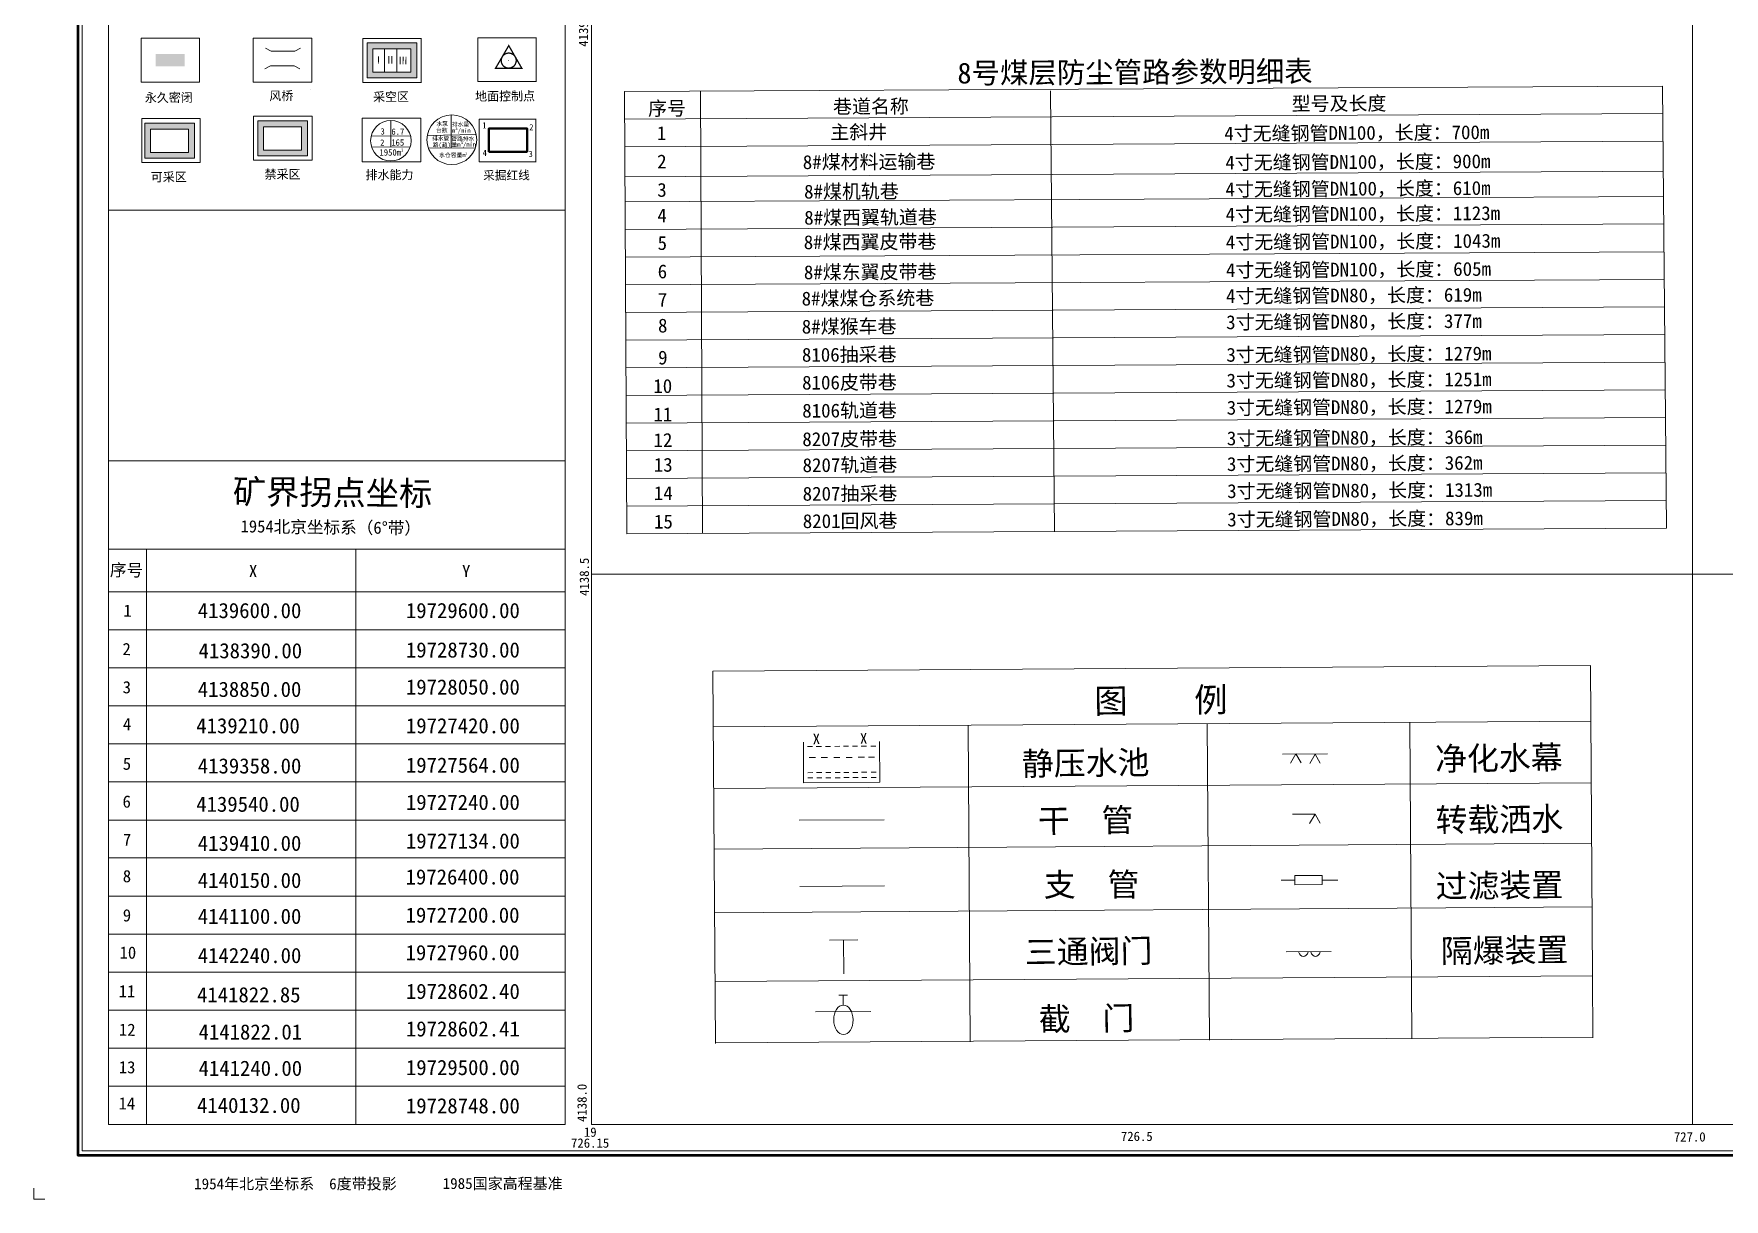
# Model space of a CAD drawing. Header units: inches. Extents: x 19725493 to 19730068, y 4137932 to 4142732.
# Drawn here: x 19725493 to 19727029, y 4137932 to 4138991 of the extents above; entities that cross this region are included whole.
import ezdxf

# ---------------------------------------------------------------- set-up
doc = ezdxf.new("R2010")
doc.units = ezdxf.units.IN
doc.header["$MEASUREMENT"] = 0
doc.layers.get('0').update_dxf_attribs({"lineweight": 0})
for name, color, linetype, lineweight in [('2026年下半年衔接计划', 7, 'Continuous', 0), ('图形修饰', 7, 'Continuous', 0), ('图形修饰XDD1500JGS', 7, 'Continuous', 0), ('经纬网', 7, 'Continuous', 0), ('防尘', 7, 'Continuous', 0)]:
    doc.layers.add(name, color=color, linetype=linetype, lineweight=lineweight)
doc.styles.add('仿宋', font='')
doc.styles.add('仿宋_b', font='')
doc.styles.add('宋体', font='')
doc.styles.add('宋体_b', font='')
doc.styles.add('黑体', font='')
doc.styles.get('仿宋').set_extended_font_data('仿宋')
doc.styles.get('仿宋_b').set_extended_font_data('仿宋', bold=True)
doc.styles.get('宋体').set_extended_font_data('宋体')
doc.styles.get('宋体_b').set_extended_font_data('宋体', bold=True)
doc.styles.get('黑体').set_extended_font_data('黑体')

# ---------------------------------------------------------------- blocks, each defined once
blk = doc.blocks.new('永久密闭_1')
blk.add_hatch(color=7).paths.add_polyline_path([(-5.5, 13.3), (5.6, 13.3), (5.6, -13.3), (-5.5, -13.3)], flags=17)
blk = doc.blocks.new('控制点')
blk.add_hatch(color=0).paths.add_polyline_path([(0.4, 0), (0.4, 0.1), (0.3, 0.2), (0.3, 0.3), (0.2, 0.3), (0.1, 0.4), (0, 0.4), (-0.1, 0.4), (-0.2, 0.3), (-0.3, 0.3), (-0.3, 0.2), (-0.4, 0.1), (-0.4, 0), (-0.4, -0.1), (-0.3, -0.2), (-0.3, -0.3), (-0.2, -0.3), (-0.1, -0.4), (0, -0.4), (0.1, -0.4), (0.2, -0.3), (0.3, -0.3), (0.3, -0.2), (0.4, -0.1)], flags=17)
at = {"color": 0, "const_width": 1.2}
for points in [[(-12, -7.1), (12, -7.1), (0, 13.6), (-12, -7.1)], [(6.9, 0), (6.6, 1.8), (5.9, 3.4), (4.9, 4.9), (3.4, 5.9), (1.8, 6.6), (0, 6.9), (-1.8, 6.6), (-3.4, 5.9), (-4.9, 4.9), (-5.9, 3.4), (-6.6, 1.8), (-6.9, 0), (-6.6, -1.8), (-5.9, -3.4), (-4.9, -4.9), (-3.4, -5.9), (-1.8, -6.6), (0, -6.9), (1.8, -6.6), (3.4, -5.9), (4.9, -4.9), (5.9, -3.4), (6.6, -1.8), (6.9, 0)]]:
    blk.add_lwpolyline(points, dxfattribs=at)

msp = doc.modelspace()

# ---------------------------------------------------------------- hatches: boundary and pattern name
at = {"layer": '图形修饰', "true_color": 0xe24c6c}
h = msp.add_hatch(color=13, dxfattribs=at)
h.paths.add_polyline_path([(19725841, 4138982.9), (19725795.8, 4138982.9), (19725795.8, 4138951), (19725841, 4138951)], flags=17)
h.paths.add_polyline_path([(19725801.1, 4138977.6), (19725835.7, 4138977.6), (19725835.7, 4138956.3), (19725801.1, 4138956.3)], flags=0)
at = {"layer": '图形修饰', "true_color": 0x4ed83c}
h = msp.add_hatch(color=93, dxfattribs=at)
h.paths.add_polyline_path([(19725639, 4138909.9), (19725593.8, 4138909.9), (19725593.8, 4138878), (19725639, 4138878)], flags=17)
h.paths.add_polyline_path([(19725599.1, 4138904.6), (19725633.6, 4138904.6), (19725633.6, 4138883.3), (19725599.1, 4138883.3)], flags=0)
at = {"layer": '图形修饰', "true_color": 0xf63737}
h = msp.add_hatch(color=20, dxfattribs=at)
h.paths.add_polyline_path([(19725741.6, 4138912), (19725696.4, 4138912), (19725696.4, 4138880.1), (19725741.6, 4138880.1)], flags=17)
h.paths.add_polyline_path([(19725701.7, 4138906.7), (19725736.2, 4138906.7), (19725736.2, 4138885.4), (19725701.7, 4138885.4)], flags=0)

# ---------------------------------------------------------------- linework, layer by layer
at = {"color": 7}
msp.add_line((19726029.6, 4138938.7), (19726031.7, 4138536.8), dxfattribs=at)
at = {"linetype": 'Continuous', "flags": 128}
msp.add_lwpolyline([(19725560.8, 4139653), (19725975.8, 4139653), (19725975.8, 4138831), (19725560.8, 4138831), (19725560.8, 4139653)], dxfattribs=at)
at = {"layer": '2026年下半年衔接计划', "lineweight": 5, "flags": 128}
msp.add_lwpolyline([(19725949.2, 4138874.9), (19725949.2, 4138913.7), (19725949.4, 4138913.7), (19725897.6, 4138913.7), (19725897.6, 4138874.9), (19725897.6, 4138874.9), (19725949.4, 4138874.9)], dxfattribs=at)
at = {"layer": '2026年下半年衔接计划', "color": 1, "lineweight": 40, "true_color": 0xff0000, "flags": 128}
msp.add_lwpolyline([(19725906.5, 4138884), (19725941.2, 4138884), (19725941.2, 4138905.1), (19725906.5, 4138905.1), (19725906.5, 4138884)], dxfattribs=at)
at = {"layer": '图形修饰', "lineweight": 5}
for p, q in [((19725560.8, 4142500), (19725560.8, 4138000)), ((19725975.8, 4138000), (19725975.8, 4142500)), ((19725560.8, 4138853), (19725560.8, 4139459.5)), ((19725560.8, 4139459.5), (19725560.8, 4138657.5)), ((19725795.8, 4138986.9), (19725795.8, 4138986.9)), ((19725841, 4138982.9), (19725795.8, 4138982.9)), ((19725795.8, 4138982.9), (19725795.8, 4138951)), ((19725801.1, 4138977.6), (19725801.1, 4138956.3)), ((19725835.7, 4138977.6), (19725801.1, 4138977.6)), ((19725811.5, 4138956.3), (19725811.5, 4138977.6)), ((19725822.7, 4138956.3), (19725822.7, 4138977.6)), ((19725835.7, 4138956.3), (19725835.7, 4138977.6)), ((19725841, 4138951), (19725841, 4138982.9)), ((19725835.7, 4138956.3), (19725801.1, 4138956.3)), ((19725744.7, 4138940.6), (19725744.7, 4138940.6)), ((19725791.8, 4138951), (19725791.8, 4138951)), ((19725841, 4138951), (19725795.8, 4138951)), ((19725795.8, 4138947), (19725795.8, 4138947)), ((19725593.8, 4138909.9), (19725593.8, 4138878)), ((19725639, 4138909.9), (19725593.8, 4138909.9)), ((19725639, 4138878), (19725639, 4138909.9)), ((19725741.6, 4138912), (19725696.4, 4138912)), ((19725696.4, 4138912), (19725696.4, 4138880.1)), ((19725741.6, 4138880.1), (19725741.6, 4138912)), ((19725791.4, 4138914.6), (19725791.4, 4138877.1)), ((19725841.4, 4138914.6), (19725791.4, 4138914.6)), ((19725599.1, 4138904.6), (19725599.1, 4138883.3)), ((19725633.6, 4138904.6), (19725599.1, 4138904.6)), ((19725633.6, 4138883.3), (19725633.6, 4138904.6)), ((19725701.7, 4138906.7), (19725701.7, 4138885.4)), ((19725736.2, 4138906.7), (19725701.7, 4138906.7)), ((19725736.2, 4138885.4), (19725736.2, 4138906.7)), ((19725639, 4138878), (19725593.8, 4138878)), ((19725633.6, 4138883.3), (19725599.1, 4138883.3)), ((19725741.6, 4138880.1), (19725696.4, 4138880.1)), ((19725736.2, 4138885.4), (19725701.7, 4138885.4)), ((19725975.8, 4138522.8), (19725560.9, 4138522.8)), ((19725595.4, 4138000), (19725595.4, 4138522.8)), ((19725785.6, 4138522.8), (19725785.6, 4138000)), ((19725975.8, 4138484.1), (19725560.9, 4138484.1)), ((19725975.8, 4138449.5), (19725560.9, 4138449.5)), ((19725975.8, 4138415), (19725560.9, 4138415)), ((19725975.8, 4138380.4), (19725560.9, 4138380.4)), ((19725975.8, 4138345.8), (19725560.9, 4138345.8)), ((19725975.8, 4138311.2), (19725560.9, 4138311.2)), ((19725975.8, 4138276.6), (19725560.9, 4138276.6)), ((19725975.8, 4138242.1), (19725560.9, 4138242.1)), ((19725975.8, 4138207.5), (19725560.9, 4138207.5)), ((19725975.8, 4138172.9), (19725560.9, 4138172.9)), ((19725975.8, 4138138.3), (19725560.9, 4138138.3)), ((19725975.8, 4138103.7), (19725560.9, 4138103.7)), ((19725975.8, 4138069.2), (19725560.9, 4138069.2)), ((19725975.8, 4138034.6), (19725560.9, 4138034.6)), ((19725560.8, 4138000), (19725975.8, 4138000)), ((19725975.8, 4138000), (19725560.9, 4138000)), ((19725999.8, 4138000), (19730000, 4138000))]:
    msp.add_line(p, q, dxfattribs=at)
at = {"layer": '图形修饰', "linetype": 'Continuous', "lineweight": 5}
msp.add_line((19725692.9, 4138468.6), (19725692.9, 4138468.6), dxfattribs=at)
at = {"layer": '图形修饰', "color": 7, "linetype": 'Continuous', "lineweight": 0}
for p in [(19725493, 4137942), (19725503, 4137932)]:
    msp.add_line(p, (19725493, 4137932), dxfattribs=at)
at = {"layer": '图形修饰', "color": 7, "lineweight": 50, "flags": 128}
msp.add_lwpolyline([(19730028, 4137972), (19730028, 4142528), (19725533, 4142528), (19725533, 4137972), (19725533, 4137972), (19730028, 4137972)], dxfattribs=at)
at = {"layer": '图形修饰', "color": 7, "lineweight": 20, "flags": 128}
msp.add_lwpolyline([(19730024, 4137976), (19730024, 4142524), (19730024, 4142524), (19725537, 4142524), (19725537, 4137976), (19730024, 4137976)], dxfattribs=at)
at = {"layer": '图形修饰', "lineweight": 5, "flags": 128}
for points in [[(19725999.8, 4138000), (19725999.8, 4142500)], [(19725643.6, 4138987.1), (19725643.6, 4138947.2), (19725590.4, 4138947.2), (19725590.4, 4138947.2), (19725590.4, 4138987.1), (19725643.6, 4138987.1)], [(19725745.6, 4138947.2), (19725692.4, 4138947.2), (19725692.4, 4138947.2), (19725692.4, 4138987.1), (19725745.6, 4138987.1), (19725745.6, 4138987.1), (19725745.6, 4138947.2)], [(19725845, 4138947), (19725845, 4138986.9), (19725845.2, 4138986.9), (19725792, 4138986.9), (19725792, 4138947), (19725792, 4138947), (19725845.2, 4138947)], [(19725949.5, 4138947.7), (19725949.5, 4138987.6), (19725949.7, 4138987.6), (19725896.5, 4138987.6), (19725896.5, 4138947.7), (19725896.5, 4138947.7), (19725949.7, 4138947.7)], [(19725591, 4138914.2), (19725644.2, 4138914.2), (19725644.2, 4138914.2), (19725644.2, 4138874.3), (19725644.2, 4138874.3), (19725591, 4138874.3), (19725591, 4138874.3), (19725591, 4138914.2)], [(19725745.9, 4138876.4), (19725692.7, 4138876.4), (19725692.7, 4138876.4), (19725692.7, 4138916.3), (19725745.9, 4138916.3), (19725745.9, 4138916.3), (19725745.9, 4138876.4)], [(19725791.4, 4138914.6), (19725844.6, 4138914.6), (19725844.6, 4138914.6), (19725844.6, 4138874.7), (19725844.6, 4138874.7), (19725791.4, 4138874.7), (19725791.4, 4138874.7), (19725791.4, 4138914.6)], [(19725975.8, 4138603.1), (19725560.9, 4138603.1), (19725975.8, 4138603.1), (19725975.8, 4138603.1), (19725975.8, 4138000), (19725975.8, 4138000), (19725560.9, 4138000), (19725560.9, 4138000), (19725560.9, 4138603.1)]]:
    msp.add_lwpolyline(points, dxfattribs=at)
at = {"layer": '图形修饰', "lineweight": 9, "flags": 128}
for points in [[(19725735.4, 4138978.1), (19725730.1, 4138975.4), (19725708.8, 4138975.4), (19725703.5, 4138978.1)], [(19725734.8, 4138959.4), (19725729.5, 4138962.1), (19725708.2, 4138962), (19725702.9, 4138959.4)]]:
    msp.add_lwpolyline(points, dxfattribs=at)
at = {"layer": '图形修饰', "color": 7, "lineweight": 0, "flags": 128}
for points in [[(19725817.3, 4138888.2), (19725817.3, 4138912.4)], [(19725872.3, 4138887.3), (19725872.2, 4138917.5)], [(19725799.5, 4138898.4), (19725835.3, 4138898.2)], [(19725850.5, 4138898.7), (19725894.9, 4138899.6)], [(19725799.9, 4138888.1), (19725834.9, 4138888.3)], [(19725851.6, 4138887.1), (19725894.1, 4138887.4)]]:
    msp.add_lwpolyline(points, dxfattribs=at)
at = {"layer": '图形修饰', "color": 7, "lineweight": 0}
for centre, radius in [((19725817.4, 4138894), 18.4), ((19725872.8, 4138894.9), 22.6)]:
    msp.add_circle(centre, radius, dxfattribs=at)
at = {"layer": '图形修饰XDD1500JGS', "linetype": 'Continuous'}
for p, q in [((19726972.9, 4138943.7), (19726976.5, 4138541.8)), ((19726976.7, 4138545.9), (19726976.7, 4138545.9))]:
    msp.add_line(p, q, dxfattribs=at)
at = {"layer": '图形修饰XDD1500JGS', "linetype": 'Continuous', "flags": 128}
for points in [[(19726029.6, 4138938.7), (19726972.9, 4138943.7)], [(19726098.6, 4138939.1), (19726100.7, 4138537.2)], [(19726416.7, 4138939.4), (19726420.5, 4138538.9)], [(19726029.7, 4138913.6), (19726973.1, 4138918.6)], [(19726029.7, 4138913.6), (19726973.1, 4138918.6)], [(19726029.8, 4138888.5), (19726973.3, 4138893.5)], [(19726029.8, 4138888.5), (19726973.3, 4138893.5)], [(19726030, 4138861.2), (19726973.6, 4138866.2)], [(19726030.1, 4138838.4), (19726973.8, 4138843.4)], [(19726030.1, 4138838.4), (19726973.8, 4138843.4)], [(19726030.2, 4138813.2), (19726974, 4138818.3)], [(19726030.2, 4138813.2), (19726974, 4138818.3)], [(19726030.4, 4138788.1), (19726974.2, 4138793.1)], [(19726030.4, 4138788.1), (19726974.2, 4138793.1)], [(19726030.5, 4138763), (19726974.5, 4138768)], [(19726030.6, 4138737.9), (19726974.7, 4138742.9)], [(19726030.7, 4138737.9), (19726974.7, 4138742.9)], [(19726030.8, 4138712.7), (19726974.9, 4138717.8)], [(19726030.8, 4138712.7), (19726974.9, 4138717.8)], [(19726030.9, 4138687.6), (19726975.1, 4138692.6)], [(19726030.9, 4138687.6), (19726975.1, 4138692.6)], [(19726031, 4138662.5), (19726975.3, 4138667.5)], [(19726031.2, 4138637.4), (19726975.6, 4138642.4)], [(19726031.2, 4138637.4), (19726975.6, 4138642.4)], [(19726031.3, 4138612.2), (19726975.8, 4138617.2)], [(19726031.5, 4138587.1), (19726976, 4138592.1)], [(19726031.6, 4138562), (19726976.2, 4138567)], [(19726031.7, 4138536.8), (19726976.5, 4138541.8)]]:
    msp.add_lwpolyline(points, dxfattribs=at)
at = {"layer": '防尘', "linetype": 'Continuous'}
for p, q in [((19727000, 4139000), (19727000, 4138000)), ((19727500.1, 4138500), (19725999.8, 4138500))]:
    msp.add_line(p, q, dxfattribs=at)
at = {"layer": '防尘', "color": 7, "linetype": 'Continuous', "lineweight": 20}
for p, q in [((19726110.1, 4138411.8), (19726112.3, 4138073.6)), ((19726110.1, 4138411.8), (19726112.3, 4138073.6)), ((19726110.1, 4138411.8), (19726112.3, 4138073.6)), ((19726110.1, 4138411.8), (19726112.3, 4138073.6)), ((19726110.4, 4138361.2), (19726907.7, 4138366.5)), ((19726110.4, 4138361.2), (19726907.7, 4138366.5)), ((19726110.4, 4138361.2), (19726907.7, 4138366.5)), ((19726110.4, 4138361.2), (19726907.7, 4138366.5)), ((19726341.9, 4138362.8), (19726343.8, 4138075.1)), ((19726341.9, 4138362.8), (19726343.8, 4138075.1)), ((19726341.9, 4138362.8), (19726343.8, 4138075.1)), ((19726341.9, 4138362.8), (19726343.8, 4138075.1)), ((19726559.2, 4138364.2), (19726561.1, 4138076.5)), ((19726559.2, 4138364.2), (19726561.1, 4138076.5)), ((19726559.2, 4138364.2), (19726561.1, 4138076.5)), ((19726559.2, 4138364.2), (19726561.1, 4138076.5)), ((19726743.1, 4138365.4), (19726745, 4138077.8)), ((19726743.1, 4138365.4), (19726745, 4138077.8)), ((19726743.1, 4138365.4), (19726745, 4138077.8)), ((19726743.1, 4138365.4), (19726745, 4138077.8)), ((19726627.5, 4138336.5), (19726668.5, 4138336.8)), ((19726627.5, 4138336.5), (19726668.5, 4138336.8)), ((19726627.5, 4138336.5), (19726668.5, 4138336.8)), ((19726627.5, 4138336.5), (19726668.5, 4138336.8)), ((19726639.8, 4138336.7), (19726634.9, 4138328.2)), ((19726639.8, 4138336.7), (19726634.9, 4138328.2)), ((19726639.8, 4138336.7), (19726634.9, 4138328.2)), ((19726639.8, 4138336.7), (19726634.9, 4138328.2)), ((19726639.8, 4138336.7), (19726644.5, 4138328.5)), ((19726639.8, 4138336.7), (19726644.5, 4138328.5)), ((19726639.8, 4138336.7), (19726644.5, 4138328.5)), ((19726639.8, 4138336.7), (19726644.5, 4138328.5)), ((19726657.2, 4138336.6), (19726652.3, 4138328.1)), ((19726657.2, 4138336.6), (19726652.3, 4138328.1)), ((19726657.2, 4138336.6), (19726652.3, 4138328.1)), ((19726657.2, 4138336.6), (19726652.3, 4138328.1)), ((19726657.2, 4138336.6), (19726661.9, 4138328.4)), ((19726657.2, 4138336.6), (19726661.9, 4138328.4)), ((19726657.2, 4138336.6), (19726661.9, 4138328.4)), ((19726657.2, 4138336.6), (19726661.9, 4138328.4)), ((19726110.8, 4138305.2), (19726908.1, 4138310.5)), ((19726110.8, 4138305.2), (19726908.1, 4138310.5)), ((19726110.8, 4138305.2), (19726908.1, 4138310.5)), ((19726110.8, 4138305.2), (19726908.1, 4138310.5)), ((19726636.7, 4138281.8), (19726657.2, 4138281.9)), ((19726636.7, 4138281.8), (19726657.2, 4138281.9)), ((19726636.7, 4138281.8), (19726657.2, 4138281.9)), ((19726636.7, 4138281.8), (19726657.2, 4138281.9)), ((19726657.2, 4138281.9), (19726652.2, 4138273.4)), ((19726657.2, 4138281.9), (19726652.2, 4138273.4)), ((19726657.2, 4138281.9), (19726652.2, 4138273.4)), ((19726657.2, 4138281.9), (19726652.2, 4138273.4)), ((19726657.2, 4138281.9), (19726661.9, 4138273.7)), ((19726657.2, 4138281.9), (19726661.9, 4138273.7)), ((19726657.2, 4138281.9), (19726661.9, 4138273.7)), ((19726657.2, 4138281.9), (19726661.9, 4138273.7)), ((19726111.2, 4138250.2), (19726908.5, 4138255.5)), ((19726111.2, 4138250.2), (19726908.5, 4138255.5)), ((19726111.2, 4138250.2), (19726908.5, 4138255.5)), ((19726111.2, 4138250.2), (19726908.5, 4138255.5)), ((19726626.4, 4138221.8), (19726638.8, 4138221.8)), ((19726626.4, 4138221.8), (19726638.8, 4138221.8)), ((19726626.4, 4138221.8), (19726638.8, 4138221.8)), ((19726626.4, 4138221.8), (19726638.8, 4138221.8)), ((19726663.5, 4138222), (19726677.7, 4138222.1)), ((19726663.5, 4138222), (19726677.7, 4138222.1)), ((19726663.5, 4138222), (19726677.7, 4138222.1)), ((19726663.5, 4138222), (19726677.7, 4138222.1)), ((19726111.6, 4138192.3), (19726908.8, 4138197.6)), ((19726111.6, 4138192.3), (19726908.8, 4138197.6)), ((19726111.6, 4138192.3), (19726908.8, 4138197.6)), ((19726111.6, 4138192.3), (19726908.8, 4138197.6)), ((19726215.9, 4138167.5), (19726241.6, 4138167.6)), ((19726215.9, 4138167.5), (19726241.6, 4138167.6)), ((19726215.9, 4138167.5), (19726241.6, 4138167.6)), ((19726215.9, 4138167.5), (19726241.6, 4138167.6)), ((19726228.8, 4138167.6), (19726229, 4138136.8)), ((19726228.8, 4138167.6), (19726229, 4138136.8)), ((19726228.8, 4138167.6), (19726229, 4138136.8)), ((19726228.8, 4138167.6), (19726229, 4138136.8)), ((19726630.9, 4138156.7), (19726671.9, 4138157)), ((19726630.9, 4138156.7), (19726671.9, 4138157)), ((19726630.9, 4138156.7), (19726671.9, 4138157)), ((19726630.9, 4138156.7), (19726671.9, 4138157)), ((19726909.3, 4138135.1), (19726909.6, 4138078.8)), ((19726909.3, 4138135.1), (19726909.6, 4138078.8)), ((19726909.3, 4138135.1), (19726909.6, 4138078.8)), ((19726909.3, 4138135.1), (19726909.6, 4138078.8)), ((19726224.5, 4138117.4), (19726232.2, 4138117.5)), ((19726224.5, 4138117.4), (19726232.2, 4138117.5)), ((19726224.5, 4138117.4), (19726232.2, 4138117.5)), ((19726224.5, 4138117.4), (19726232.2, 4138117.5)), ((19726228.4, 4138117.4), (19726228.4, 4138108.2)), ((19726228.4, 4138117.4), (19726228.4, 4138108.2)), ((19726228.4, 4138117.4), (19726228.4, 4138108.2)), ((19726228.4, 4138117.4), (19726228.4, 4138108.2)), ((19726203.2, 4138102.3), (19726253.4, 4138102.6)), ((19726203.2, 4138102.3), (19726253.4, 4138102.6)), ((19726203.2, 4138102.3), (19726253.4, 4138102.6)), ((19726203.2, 4138102.3), (19726253.4, 4138102.6)), ((19726112.3, 4138074.2), (19726909.6, 4138079.4)), ((19726112.3, 4138074.2), (19726909.6, 4138079.4)), ((19726112.3, 4138074.2), (19726909.6, 4138079.4)), ((19726112.3, 4138074.2), (19726909.6, 4138079.4))]:
    msp.add_line(p, q, dxfattribs=at)
at = {"layer": '防尘', "color": 5, "linetype": 'Continuous', "lineweight": 20, "true_color": 0x0000ff}
for p, q in [((19726192.4, 4138310.5), (19726192.2, 4138347.5)), ((19726192.4, 4138310.5), (19726192.2, 4138347.5)), ((19726192.4, 4138310.5), (19726192.2, 4138347.5)), ((19726192.4, 4138310.5), (19726192.2, 4138347.5)), ((19726195.9, 4138343.4), (19726200.5, 4138343.4)), ((19726195.9, 4138343.4), (19726200.5, 4138343.4)), ((19726195.9, 4138343.4), (19726200.5, 4138343.4)), ((19726195.9, 4138343.4), (19726200.5, 4138343.4)), ((19726203.9, 4138343.4), (19726208.6, 4138343.5)), ((19726203.9, 4138343.4), (19726208.6, 4138343.5)), ((19726203.9, 4138343.4), (19726208.6, 4138343.5)), ((19726203.9, 4138343.4), (19726208.6, 4138343.5)), ((19726212.3, 4138343.5), (19726216.9, 4138343.5)), ((19726212.3, 4138343.5), (19726216.9, 4138343.5)), ((19726212.3, 4138343.5), (19726216.9, 4138343.5)), ((19726212.3, 4138343.5), (19726216.9, 4138343.5)), ((19726220.7, 4138343.5), (19726225.3, 4138343.6)), ((19726220.7, 4138343.5), (19726225.3, 4138343.6)), ((19726220.7, 4138343.5), (19726225.3, 4138343.6)), ((19726220.7, 4138343.5), (19726225.3, 4138343.6)), ((19726228.7, 4138343.6), (19726233.3, 4138343.6)), ((19726228.7, 4138343.6), (19726233.3, 4138343.6)), ((19726228.7, 4138343.6), (19726233.3, 4138343.6)), ((19726228.7, 4138343.6), (19726233.3, 4138343.6)), ((19726236.9, 4138343.7), (19726241.5, 4138343.7)), ((19726236.9, 4138343.7), (19726241.5, 4138343.7)), ((19726236.9, 4138343.7), (19726241.5, 4138343.7)), ((19726236.9, 4138343.7), (19726241.5, 4138343.7)), ((19726244.8, 4138343.7), (19726249.5, 4138343.7)), ((19726244.8, 4138343.7), (19726249.5, 4138343.7)), ((19726244.8, 4138343.7), (19726249.5, 4138343.7)), ((19726244.8, 4138343.7), (19726249.5, 4138343.7)), ((19726253.5, 4138343.8), (19726258.1, 4138343.8)), ((19726253.5, 4138343.8), (19726258.1, 4138343.8)), ((19726253.5, 4138343.8), (19726258.1, 4138343.8)), ((19726253.5, 4138343.8), (19726258.1, 4138343.8)), ((19726261.7, 4138311), (19726261.4, 4138347.9)), ((19726261.7, 4138311), (19726261.4, 4138347.9)), ((19726261.7, 4138311), (19726261.4, 4138347.9)), ((19726261.7, 4138311), (19726261.4, 4138347.9)), ((19726197.6, 4138333.3), (19726203.1, 4138333.3)), ((19726197.6, 4138333.3), (19726203.1, 4138333.3)), ((19726197.6, 4138333.3), (19726203.1, 4138333.3)), ((19726197.6, 4138333.3), (19726203.1, 4138333.3)), ((19726208.5, 4138333.4), (19726214.1, 4138333.4)), ((19726208.5, 4138333.4), (19726214.1, 4138333.4)), ((19726208.5, 4138333.4), (19726214.1, 4138333.4)), ((19726208.5, 4138333.4), (19726214.1, 4138333.4)), ((19726219.8, 4138333.4), (19726225.4, 4138333.5)), ((19726219.8, 4138333.4), (19726225.4, 4138333.5)), ((19726219.8, 4138333.4), (19726225.4, 4138333.5)), ((19726219.8, 4138333.4), (19726225.4, 4138333.5)), ((19726231, 4138333.5), (19726236.5, 4138333.5)), ((19726231, 4138333.5), (19726236.5, 4138333.5)), ((19726231, 4138333.5), (19726236.5, 4138333.5)), ((19726231, 4138333.5), (19726236.5, 4138333.5)), ((19726242.1, 4138333.6), (19726247.7, 4138333.6)), ((19726242.1, 4138333.6), (19726247.7, 4138333.6)), ((19726242.1, 4138333.6), (19726247.7, 4138333.6)), ((19726242.1, 4138333.6), (19726247.7, 4138333.6)), ((19726251.4, 4138333.6), (19726256.9, 4138333.7)), ((19726251.4, 4138333.6), (19726256.9, 4138333.7)), ((19726251.4, 4138333.6), (19726256.9, 4138333.7)), ((19726251.4, 4138333.6), (19726256.9, 4138333.7)), ((19726192.4, 4138310.5), (19726261.7, 4138311)), ((19726192.4, 4138310.5), (19726261.7, 4138311)), ((19726192.4, 4138310.5), (19726261.7, 4138311)), ((19726192.4, 4138310.5), (19726261.7, 4138311)), ((19726196.2, 4138319.6), (19726200.8, 4138319.7)), ((19726196.2, 4138319.6), (19726200.8, 4138319.7)), ((19726196.2, 4138319.6), (19726200.8, 4138319.7)), ((19726196.2, 4138319.6), (19726200.8, 4138319.7)), ((19726196.2, 4138314.9), (19726200.8, 4138315)), ((19726196.2, 4138314.9), (19726200.8, 4138315)), ((19726196.2, 4138314.9), (19726200.8, 4138315)), ((19726196.2, 4138314.9), (19726200.8, 4138315)), ((19726204.2, 4138319.7), (19726208.9, 4138319.7)), ((19726204.2, 4138319.7), (19726208.9, 4138319.7)), ((19726204.2, 4138319.7), (19726208.9, 4138319.7)), ((19726204.2, 4138319.7), (19726208.9, 4138319.7)), ((19726204.3, 4138315), (19726208.9, 4138315)), ((19726204.3, 4138315), (19726208.9, 4138315)), ((19726204.3, 4138315), (19726208.9, 4138315)), ((19726204.3, 4138315), (19726208.9, 4138315)), ((19726212.6, 4138319.7), (19726217.2, 4138319.8)), ((19726212.6, 4138319.7), (19726217.2, 4138319.8)), ((19726212.6, 4138319.7), (19726217.2, 4138319.8)), ((19726212.6, 4138319.7), (19726217.2, 4138319.8)), ((19726212.6, 4138315.1), (19726217.2, 4138315.1)), ((19726212.6, 4138315.1), (19726217.2, 4138315.1)), ((19726212.6, 4138315.1), (19726217.2, 4138315.1)), ((19726212.6, 4138315.1), (19726217.2, 4138315.1)), ((19726221, 4138319.8), (19726225.6, 4138319.8)), ((19726221, 4138319.8), (19726225.6, 4138319.8)), ((19726221, 4138319.8), (19726225.6, 4138319.8)), ((19726221, 4138319.8), (19726225.6, 4138319.8)), ((19726221, 4138315.1), (19726225.6, 4138315.1)), ((19726221, 4138315.1), (19726225.6, 4138315.1)), ((19726221, 4138315.1), (19726225.6, 4138315.1)), ((19726221, 4138315.1), (19726225.6, 4138315.1)), ((19726229, 4138319.9), (19726233.6, 4138319.9)), ((19726229, 4138319.9), (19726233.6, 4138319.9)), ((19726229, 4138319.9), (19726233.6, 4138319.9)), ((19726229, 4138319.9), (19726233.6, 4138319.9)), ((19726229, 4138315.2), (19726233.7, 4138315.2)), ((19726229, 4138315.2), (19726233.7, 4138315.2)), ((19726229, 4138315.2), (19726233.7, 4138315.2)), ((19726229, 4138315.2), (19726233.7, 4138315.2)), ((19726237.2, 4138319.9), (19726241.8, 4138319.9)), ((19726237.2, 4138319.9), (19726241.8, 4138319.9)), ((19726237.2, 4138319.9), (19726241.8, 4138319.9)), ((19726237.2, 4138319.9), (19726241.8, 4138319.9)), ((19726237.3, 4138315.2), (19726241.9, 4138315.2)), ((19726237.3, 4138315.2), (19726241.9, 4138315.2)), ((19726237.3, 4138315.2), (19726241.9, 4138315.2)), ((19726237.3, 4138315.2), (19726241.9, 4138315.2)), ((19726245.1, 4138320), (19726249.8, 4138320)), ((19726245.1, 4138320), (19726249.8, 4138320)), ((19726245.1, 4138320), (19726249.8, 4138320)), ((19726245.1, 4138320), (19726249.8, 4138320)), ((19726245.2, 4138315.3), (19726249.8, 4138315.3)), ((19726245.2, 4138315.3), (19726249.8, 4138315.3)), ((19726245.2, 4138315.3), (19726249.8, 4138315.3)), ((19726245.2, 4138315.3), (19726249.8, 4138315.3)), ((19726253.8, 4138320), (19726258.4, 4138320)), ((19726253.8, 4138320), (19726258.4, 4138320)), ((19726253.8, 4138320), (19726258.4, 4138320)), ((19726253.8, 4138320), (19726258.4, 4138320)), ((19726253.8, 4138315.3), (19726258.4, 4138315.4)), ((19726253.8, 4138315.3), (19726258.4, 4138315.4)), ((19726253.8, 4138315.3), (19726258.4, 4138315.4)), ((19726253.8, 4138315.3), (19726258.4, 4138315.4)), ((19726188.9, 4138216.3), (19726265.9, 4138216.8)), ((19726188.9, 4138216.3), (19726265.9, 4138216.8)), ((19726188.9, 4138216.3), (19726265.9, 4138216.8)), ((19726188.9, 4138216.3), (19726265.9, 4138216.8))]:
    msp.add_line(p, q, dxfattribs=at)
at = {"layer": '防尘', "color": 36, "linetype": 'Continuous', "lineweight": 20, "true_color": 0x7f3f00}
msp.add_line((19726188.5, 4138276.4), (19726265.5, 4138276.9), dxfattribs=at)
msp.add_line((19726188.5, 4138276.4), (19726265.5, 4138276.9), dxfattribs=at)
msp.add_line((19726188.5, 4138276.4), (19726265.5, 4138276.9), dxfattribs=at)
msp.add_line((19726188.5, 4138276.4), (19726265.5, 4138276.9), dxfattribs=at)
at = {"layer": '防尘', "color": 7, "linetype": 'Continuous', "lineweight": 20, "flags": 128}
for points in [[(19726110.1, 4138411.8), (19726907.4, 4138417), (19726909.3, 4138135.1), (19726112, 4138129.9)], [(19726110.1, 4138411.8), (19726907.4, 4138417), (19726909.3, 4138135.1), (19726112, 4138129.9)], [(19726110.1, 4138411.8), (19726907.4, 4138417), (19726909.3, 4138135.1), (19726112, 4138129.9)], [(19726110.1, 4138411.8), (19726907.4, 4138417), (19726909.3, 4138135.1), (19726112, 4138129.9)], [(19726638.7, 4138226.1), (19726663.5, 4138226.2), (19726663.6, 4138217.9), (19726638.8, 4138217.8), (19726638.7, 4138226.1)], [(19726638.7, 4138226.1), (19726663.5, 4138226.2), (19726663.6, 4138217.9), (19726638.8, 4138217.8), (19726638.7, 4138226.1)], [(19726638.7, 4138226.1), (19726663.5, 4138226.2), (19726663.6, 4138217.9), (19726638.8, 4138217.8), (19726638.7, 4138226.1)], [(19726638.7, 4138226.1), (19726663.5, 4138226.2), (19726663.6, 4138217.9), (19726638.8, 4138217.8), (19726638.7, 4138226.1)]]:
    msp.add_lwpolyline(points, dxfattribs=at)
at = {"layer": '防尘', "color": 7, "linetype": 'Continuous', "lineweight": 20}
for centre in [(19726646.5, 4138160.6), (19726646.5, 4138160.6), (19726646.5, 4138160.6), (19726646.5, 4138160.6), (19726657.5, 4138160.7), (19726657.5, 4138160.7), (19726657.5, 4138160.7), (19726657.5, 4138160.7)]:
    msp.add_ellipse(centre, major_axis=(0.05, -8.06), ratio=0.616162, start_param=5.207066, end_param=7.359305, dxfattribs=at)
msp.add_ellipse((19726228.6, 4138095), major_axis=(0.1, -13.4), ratio=0.658537, dxfattribs=at)
msp.add_ellipse((19726228.6, 4138095), major_axis=(0.1, -13.4), ratio=0.658537, dxfattribs=at)
msp.add_ellipse((19726228.6, 4138095), major_axis=(0.1, -13.4), ratio=0.658537, dxfattribs=at)
msp.add_ellipse((19726228.6, 4138095), major_axis=(0.1, -13.4), ratio=0.658537, dxfattribs=at)

# ---------------------------------------------------------------- block references
at = {"layer": '图形修饰', "color": 7, "rotation": 89.99999999555556}
msp.add_blockref('永久密闭_1', (19725616.9, 4138967.1), dxfattribs=at)
at = {"layer": '图形修饰', "color": 1, "true_color": 0xff0000, "rotation": 359.8400863260305}
msp.add_blockref('控制点', (19725924.5, 4138966.8), dxfattribs=at)

# ---------------------------------------------------------------- texts
at = {"layer": '2026年下半年衔接计划', "color": 7, "style": '宋体_b'}
for s, p in [('1', (19725900.5, 4138905.1)), ('2', (19725943.2, 4138903.5)), ('4', (19725900.8, 4138880.2)), ('3', (19725942.6, 4138879.2))]:
    msp.add_text(s, height=5.61, dxfattribs=at).set_placement(p)
at = {"layer": '2026年下半年衔接计划', "color": 7, "style": '仿宋'}
msp.add_text('采掘红线', height=7.77, rotation=0.3134, dxfattribs=at).set_placement((19725901.3, 4138858.5))
at = {"layer": '图形修饰', "color": 7}
for s, height, rotation, style, p in [('Ⅰ', 6.65, 359.4762, '宋体', (19725801.5, 4138964)), ('Ⅱ', 6.65, 359.4762, '宋体', (19725812.3, 4138964.1)), ('Ⅲ', 6.65, 359.4762, '宋体', (19725823.9, 4138963.5)), ('永久密闭', 7.98, 0.3134, '仿宋', (19725593.9, 4138929)), ('风桥', 7.98, 0.3134, '仿宋', (19725707, 4138930.7)), ('采空区', 7.98, 0.3134, '仿宋', (19725801.3, 4138929.8)), ('地面控制点', 7.98, 0.3134, '仿宋', (19725894, 4138930.3)), ('可采区', 7.98, 0.3134, '仿宋', (19725599.3, 4138856.9)), ('禁采区', 7.98, 0.3134, '仿宋', (19725702.7, 4138859.4)), ('排水能力', 7.98, 0.3134, '仿宋', (19725794.4, 4138858.8)), ('矿界拐点坐标  ', 22.13, 359.3833, '宋体', (19725673.8, 4138564.2)), ('1954北京坐标系（6°带）  ', 11.066, 359.3833, '宋体', (19725680.8, 4138538.1)), ('序号  ', 11.07, 359.3833, '宋体', (19725562.1, 4138498.4)), ('X', 11.1, 359.3833, '宋体', (19725688.4, 4138497.4)), ('Y', 11.1, 359.3833, '宋体', (19725882, 4138497.4)), ('1 ', 11.07, 359.3833, '宋体', (19725574.4, 4138461.4)), ('4139600.00', 13.83, 359.9997, '宋体', (19725642, 4138460.1)), ('19729600.00', 13.832, 359.9997, '宋体', (19725831.1, 4138460.1)), ('2', 11.1, 359.3833, '宋体', (19725573.5, 4138426.5)), ('4138390.00', 13.83, 359.9997, '宋体', (19725642.7, 4138423.6)), ('19728730.00', 13.832, 359.9997, '宋体', (19725831.1, 4138424.3)), ('3', 11.1, 359.3833, '宋体', (19725573.7, 4138391.8)), ('4138850.00', 13.83, 359.9997, '宋体', (19725642, 4138388.5)), ('19728050.00', 13.832, 359.9997, '宋体', (19725831.1, 4138390.6)), ('4', 11.1, 359.3833, '宋体', (19725573.9, 4138358.2)), ('4139210.00', 13.83, 359.9997, '宋体', (19725640.6, 4138355.4)), ('19727420.00', 13.832, 359.9997, '宋体', (19725831.1, 4138355.4)), ('5', 11.1, 359.3833, '宋体', (19725573.8, 4138322.3)), ('4139358.00', 13.83, 359.9997, '宋体', (19725642, 4138318.9)), ('19727564.00', 13.832, 359.9997, '宋体', (19725831.1, 4138319.6)), ('6', 11.1, 359.3833, '宋体', (19725573.6, 4138287.9)), ('4139540.00', 13.83, 359.9997, '宋体', (19725640.6, 4138284.1)), ('19727240.00', 13.832, 359.9997, '宋体', (19725831.1, 4138285.8)), ('7', 11.1, 359.3833, '宋体', (19725573.9, 4138253.2)), ('4139410.00', 13.83, 359.9997, '宋体', (19725642, 4138248.6)), ('19727134.00', 13.832, 359.9997, '宋体', (19725831.1, 4138250.7)), ('8', 11.1, 359.3833, '宋体', (19725573.8, 4138220.1)), ('19726400.00', 13.832, 359.9997, '宋体', (19725830.8, 4138218)), ('4140150.00', 13.83, 359.9997, '宋体', (19725642, 4138214.9)), ('9', 11.1, 359.3833, '宋体', (19725573.8, 4138184.5)), ('4141100.00', 13.83, 359.9997, '宋体', (19725642, 4138182.2)), ('19727200.00', 13.832, 359.9997, '宋体', (19725830.8, 4138183.3)), ('10 ', 11.07, 359.3833, '宋体', (19725570.9, 4138150.7)), ('4142240.00', 13.83, 359.9997, '宋体', (19725642, 4138146.6)), ('19727960.00', 13.832, 359.9997, '宋体', (19725830.8, 4138149.2)), ('11', 11.07, 359.3833, '宋体', (19725570.1, 4138115.6)), ('4141822.85', 13.83, 359.9997, '宋体', (19725641.3, 4138110.9)), ('19728602.40', 13.832, 359.9997, '宋体', (19725831.1, 4138114)), ('19728602.41', 13.832, 359.9997, '宋体', (19725831.1, 4138079.9)), ('12 ', 11.07, 359.3833, '宋体', (19725570.3, 4138080.6)), ('4141822.01', 13.83, 359.9997, '宋体', (19725642.7, 4138077.1)), ('13 ', 11.07, 359.3833, '宋体', (19725570.2, 4138046.5)), ('4141240.00', 13.83, 359.9997, '宋体', (19725642.7, 4138044.1)), ('19729500.00', 13.832, 359.9997, '宋体', (19725831.1, 4138044.8)), ('14', 11.07, 359.3833, '宋体', (19725570, 4138013.6)), ('4140132.00', 13.83, 359.9997, '宋体', (19725641.3, 4138010.4)), ('19728748.00', 13.832, 359.9997, '宋体', (19725831.1, 4138010))]:
    msp.add_text(s, height=height, rotation=rotation, dxfattribs=dict(at, style=style)).set_placement(p)
for s, height, style, p in [('水泵', 3.75, '仿宋_b', (19725858.8, 4138907.6)), ('排水量', 3.75, '仿宋_b', (19725872.8, 4138907)), ('2', 5.76, '宋体_b', (19725807.7, 4138889.4)), ('3', 5.76, '宋体_b', (19725808, 4138899.6)), ('6.7', 5.76, '宋体_b', (19725817.9, 4138899.4)), ('165', 5.76, '宋体_b', (19725817.8, 4138889.5)), ('排水管', 3.75, '仿宋_b', (19725854.8, 4138894.1)), ('路(趟)', 3.75, '仿宋_b', (19725855.5, 4138888.4)), ('台数', 3.75, '仿宋_b', (19725858.4, 4138901.6)), ('管路排水', 3.75, '仿宋_b', (19725872.3, 4138893.9)), ('量m³/min', 3.75, '仿宋_b', (19725872.4, 4138888.7)), ('m³/min', 3.75, '宋体_b', (19725872.8, 4138901.4)), ('1954年北京坐标系  6度带投影', 10, '黑体', (19725638.7, 4137941)), ('1985国家高程基准', 10, '黑体', (19725864.5, 4137941.3))]:
    msp.add_text(s, height=height, dxfattribs=dict(at, style=style)).set_placement(p)
at = {"layer": '图形修饰', "color": 7, "insert": (19725818, 4138883.6), "char_height": 5.76, "width": 35.399, "attachment_point": 5, "style": '宋体_b'}
msp.add_mtext('\\A1;1950m{\\H0.5x;\\S3^ ;}', dxfattribs=at)
at = {"layer": '图形修饰', "insert": (19725874, 4138880.9), "char_height": 3.75, "width": 39.504, "attachment_point": 5, "style": '宋体_b'}
msp.add_mtext('\\A1;水仓容量m{\\H0.5x;\\S3^ ;}', dxfattribs=at)
at = {"layer": '图形修饰XDD1500JGS', "style": '宋体'}
for s, height, p in [('8号煤层防尘管路参数明细表', 18.935, (19726332.2, 4138946)), ('序号', 12.62, (19726051.2, 4138917)), ('巷道名称', 12.62, (19726219.2, 4138918.7)), ('  型号及长度', 12.62, (19726618.7, 4138921.2)), ('1', 12.6, (19726059.2, 4138894.6)), ('主斜井', 12.62, (19726216.7, 4138895.5)), ('4寸无缝钢管DN100，长度：700m', 12.623, (19726574.7, 4138894.2)), ('2', 12.6, (19726059.4, 4138868.8)), ('8#煤材料运输巷', 12.62, (19726191.7, 4138868.2)), ('4寸无缝钢管DN100，长度：900m', 12.623, (19726575.7, 4138867.8)), ('3', 12.6, (19726059.5, 4138843)), ('8#煤机轨巷', 12.62, (19726192.9, 4138841.4)), ('4寸无缝钢管DN100，长度：610m', 12.623, (19726575.8, 4138843.5)), ('4', 12.6, (19726059.6, 4138819.7)), ('8#煤西翼轨道巷', 12.62, (19726193, 4138817.7)), ('4寸无缝钢管DN100，长度：1123m', 12.623, (19726575.9, 4138820.6)), ('5', 12.6, (19726059.8, 4138794.7)), ('8#煤西翼皮带巷', 12.62, (19726192.6, 4138795.4)), ('4寸无缝钢管DN100，长度：1043m', 12.623, (19726576.1, 4138795.5)), ('4寸无缝钢管DN100，长度：605m', 12.623, (19726576.2, 4138770)), ('6', 12.6, (19726059.9, 4138768.9)), ('8#煤东翼皮带巷', 12.62, (19726192.7, 4138768.1)), ('7', 12.6, (19726060, 4138743)), ('8#煤煤仓系统巷', 12.62, (19726190.7, 4138744.2)), ('4寸无缝钢管DN80，长度：619m', 12.623, (19726576.3, 4138746.5)), ('3寸无缝钢管DN80，长度：377m', 12.623, (19726576.4, 4138722.7)), ('8', 12.6, (19726060.2, 4138719.7)), ('8#煤猴车巷', 12.62, (19726190.8, 4138718.7)), ('8106抽采巷', 12.62, (19726190.9, 4138693.1)), ('3寸无缝钢管DN80，长度：1279m', 12.623, (19726576.6, 4138693.1)), ('9', 12.6, (19726060.3, 4138690.6)), ('10', 12.62, (19726055.9, 4138664.7)), ('8106皮带巷', 12.62, (19726191.1, 4138667.8)), ('3寸无缝钢管DN80，长度：1251m', 12.623, (19726576.7, 4138669.7)), ('11', 12.62, (19726056, 4138638.9)), ('8106轨道巷', 12.62, (19726191.2, 4138642.3)), ('3寸无缝钢管DN80，长度：1279m', 12.623, (19726576.9, 4138645)), ('8207皮带巷', 12.62, (19726191.3, 4138616.4)), ('3寸无缝钢管DN80，长度：366m', 12.623, (19726577, 4138617.2)), ('12', 12.62, (19726056.1, 4138615.6)), ('13', 12.62, (19726056.3, 4138593.1)), ('8207轨道巷', 12.62, (19726191.5, 4138592.8)), ('3寸无缝钢管DN80，长度：362m', 12.623, (19726577.1, 4138593.8)), ('3寸无缝钢管DN80，长度：1313m', 12.623, (19726577.3, 4138569.2)), ('14', 12.62, (19726056.4, 4138567.3)), ('8207抽采巷', 12.62, (19726191.6, 4138566.8)), ('15', 12.62, (19726056.5, 4138541.5)), ('8201回风巷', 12.62, (19726191.7, 4138541.9)), ('3寸无缝钢管DN80，长度：839m', 12.623, (19726577.4, 4138543.4))]:
    msp.add_text(s, height=height, rotation=0.3043, dxfattribs=at).set_placement(p)
at = {"layer": '经纬网', "color": 7, "style": '宋体'}
for s, p in [('4139.0', (19725996.6, 4138979.4)), ('4138.5', (19725997.4, 4138480.3)), ('4138.0', (19725995.3, 4138002.2))]:
    msp.add_text(s, height=8.5, rotation=90, dxfattribs=at).set_placement(p)
for s, p in [('726.15', (19725981.1, 4137978.8)), ('19', (19725992.8, 4137988.7)), ('726.5', (19726480.7, 4137984.9)), ('727.0', (19726983.1, 4137984.4))]:
    msp.add_text(s, height=8.5, dxfattribs=at).set_placement(p)
at = {"layer": '防尘', "color": 5, "true_color": 0x0000ff, "style": '宋体'}
for p in [(19726200.9, 4138345.5), (19726200.9, 4138345.5), (19726200.9, 4138345.5), (19726200.9, 4138345.5), (19726243.8, 4138345.9), (19726243.8, 4138345.9), (19726243.8, 4138345.9), (19726243.8, 4138345.9)]:
    msp.add_text('X', height=9.56, rotation=1.2, dxfattribs=at).set_placement(p)
at = {"layer": '防尘', "color": 7, "style": '宋体'}
for s, rotation, p in [('静压水池', 0.6985, (19726390.9, 4138317.1)), ('静压水池', 0.6985, (19726390.9, 4138317.1)), ('静压水池', 0.6985, (19726390.9, 4138317.1)), ('静压水池', 0.6985, (19726390.9, 4138317.1)), ('净化水幕', 0.6985, (19726766.3, 4138321.6)), ('净化水幕', 0.6985, (19726766.3, 4138321.6)), ('净化水幕', 0.6985, (19726766.3, 4138321.6)), ('净化水幕', 0.6985, (19726766.3, 4138321.6)), ('干  管', 0.6396, (19726405.4, 4138265.2)), ('干  管', 0.6396, (19726405.4, 4138265.2)), ('干  管', 0.6396, (19726405.4, 4138265.2)), ('干  管', 0.6396, (19726405.4, 4138265.2)), ('转载洒水', 0.6985, (19726766.8, 4138265.9)), ('转载洒水', 0.6985, (19726766.8, 4138265.9)), ('转载洒水', 0.6985, (19726766.8, 4138265.9)), ('转载洒水', 0.6985, (19726766.8, 4138265.9)), ('支  管', 0.122, (19726410.7, 4138207.2)), ('支  管', 0.122, (19726410.7, 4138207.2)), ('支  管', 0.122, (19726410.7, 4138207.2)), ('支  管', 0.122, (19726410.7, 4138207.2)), ('过滤装置', 0.6985, (19726766.8, 4138205.8)), ('过滤装置', 0.6985, (19726766.8, 4138205.8)), ('过滤装置', 0.6985, (19726766.8, 4138205.8)), ('过滤装置', 0.6985, (19726766.8, 4138205.8)), ('三通阀门', 0.6985, (19726393.6, 4138145.9)), ('三通阀门', 0.6985, (19726393.6, 4138145.9)), ('三通阀门', 0.6985, (19726393.6, 4138145.9)), ('三通阀门', 0.6985, (19726393.6, 4138145.9)), ('隔爆装置', 0.6985, (19726771.5, 4138146.9)), ('隔爆装置', 0.6985, (19726771.5, 4138146.9)), ('隔爆装置', 0.6985, (19726771.5, 4138146.9)), ('隔爆装置', 0.6985, (19726771.5, 4138146.9)), ('截  门', 0.6985, (19726406.2, 4138085)), ('截  门', 0.6985, (19726406.2, 4138085)), ('截  门', 0.6985, (19726406.2, 4138085)), ('截  门', 0.6985, (19726406.2, 4138085))]:
    msp.add_text(s, height=21.24, rotation=rotation, dxfattribs=at).set_placement(p)
at = {"layer": '防尘', "color": 1, "true_color": 0xff0000, "insert": (19726456.4, 4138395.8), "char_height": 22.23, "width": 130.079, "attachment_point": 1, "rotation": 0.6565, "style": '宋体'}
msp.add_mtext('\\pxsm0.9224;\\C7;图\\C256;\\C256;\\f宋体|b0|i0;\\C256;\\C7;    例\\f宋体|b0|i0;\\f宋体|b0|i0;\\C256;\\C256;\\P\\P', dxfattribs=at)
msp.add_mtext('\\pxsm0.9224;\\C7;图\\C256;\\C256;\\f宋体|b0|i0;\\C256;\\C7;    例\\f宋体|b0|i0;\\f宋体|b0|i0;\\C256;\\C256;\\P\\P', dxfattribs=at)
msp.add_mtext('\\pxsm0.9224;\\C7;图\\C256;\\C256;\\f宋体|b0|i0;\\C256;\\C7;    例\\f宋体|b0|i0;\\f宋体|b0|i0;\\C256;\\C256;\\P\\P', dxfattribs=at)
msp.add_mtext('\\pxsm0.9224;\\C7;图\\C256;\\C256;\\f宋体|b0|i0;\\C256;\\C7;    例\\f宋体|b0|i0;\\f宋体|b0|i0;\\C256;\\C256;\\P\\P', dxfattribs=at)

doc.saveas('drawing.dxf')
